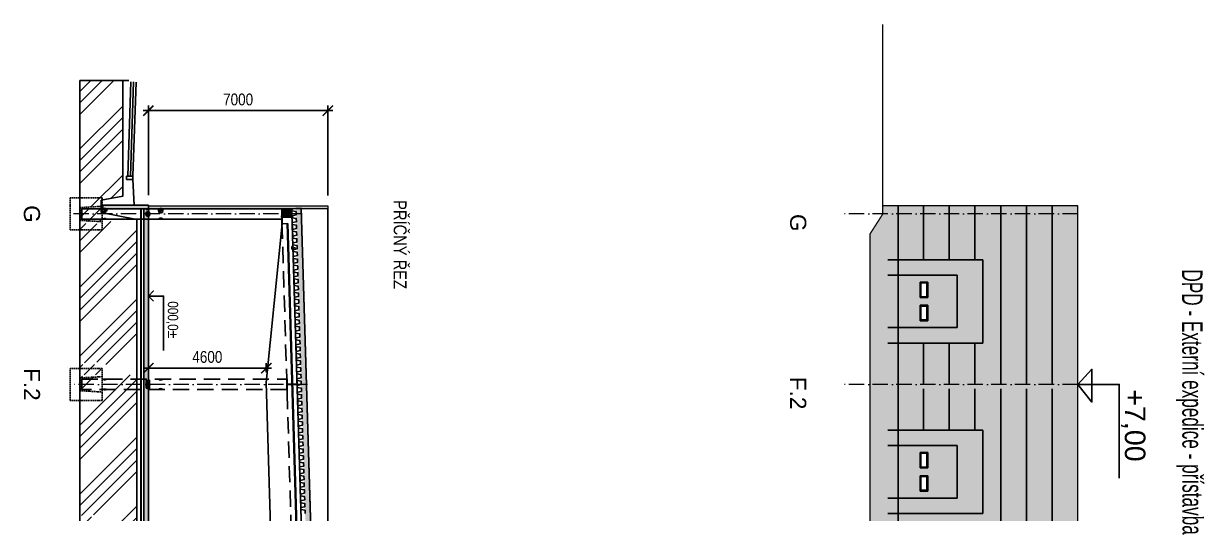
# Model space of a CAD drawing. Header units: millimetres. Extents: x 325046 to 1268204, y 1875583 to 2761998.
# Drawn here: x 326221 to 372262, y 2599205 to 2618324 of the extents above; entities that cross this region are included whole.
import ezdxf
from ezdxf.enums import TextEntityAlignment as Align

# ---------------------------------------------------------------- set-up
doc = ezdxf.new("R2010")
doc.units = ezdxf.units.MM
doc.header["$LTSCALE"] = 100
doc.header["$PDMODE"] = 65
for name, pattern in [('ACAD_ISO10W100', [18.5, 12, -3, 0.5, -3]), ('DASHDOT', [1, 0.5, -0.25, 0, -0.25]), ('DASHED', [0.75, 0.5, -0.25]), ('DASHED2', [9.525, 6.35, -3.175]), ('SO02_F11anp01$0${ Leader Line}', [0])]:
    doc.linetypes.add(name, pattern=pattern)
for name, color, linetype in [('005', 9, 'Continuous'), ('025', 1, 'Continuous'), ('035', 7, 'Continuous'), ('050', 4, 'Continuous'), ('DEHA', 2, 'Continuous'), ('FASÁDY kresba', 7, 'Continuous'), ('KÓTY 200', 5, 'Continuous'), ('Popis - dílčí', 5, 'Continuous'), ('TENKÁ', 7, 'Continuous'), ('ČÁRKOVANÁ', 5, 'DASHED2'), ('ČÍSLO MÍSTNOSTI', 4, 'Continuous'), ('ŠRAF-TERÉN', 34, 'Continuous'), ('ŽB - MONOLIT', 4, 'Continuous'), ('ŽB - PREFA', 3, 'Continuous')]:
    doc.layers.add(name, color=color, linetype=linetype)
for name, color, linetype, lineweight in [('FASÁDY filling', 7, 'Continuous', 5), ('LP FASÁDY kresba', 7, 'Continuous', 13), ('Objekty - osy', 5, 'ACAD_ISO10W100', 20), ('OBVODOVÝ PLÁŠŤ', 2, 'Continuous', 9), ('ŽB - Šraf-prefa', 253, 'Continuous', 13)]:
    doc.layers.add(name, color=color, linetype=linetype, lineweight=lineweight)
for name, color, linetype, lineweight, true_color in [('IZOLACE - H', 7, 'Continuous', 9, 0x525252), ('PŘÍČKY - SDK', 7, 'Continuous', 30, 0x6a1174), ('TRAPÉZ -  KRYTINA', 7, 'Continuous', 25, 0x005875)]:
    doc.layers.add(name, color=color, linetype=linetype, lineweight=lineweight, true_color=true_color)
for name, color, linetype, true_color in [('Izolace tepelná', 7, 'Continuous', 0xfdf0ce), ('Popis OS', 7, 'Continuous', 0xbd0a5d), ('VÝŠKOVÉ KOTY', 7, 'Continuous', 0xf90b4b), ('ŽB - Šraf-monol', 7, 'Continuous', 0x6bc2a4)]:
    doc.layers.add(name, color=color, linetype=linetype, true_color=true_color)
doc.styles.add('ARIAL NARROW', font='ARIALN.TTF')
doc.styles.add('ARIL-TENKÝ', font='arial.ttf')
doc.styles.add('ROZPISKA', font='arial.ttf', dxfattribs={"width": 0.6})
doc.dimstyles.new('200', dxfattribs={"dimscale": 200, "dimtxt": 2.3, "dimasz": 2, "dimexe": 1, "dimexo": 2, "dimgap": 1, "dimtad": 1, "dimdec": 0, "dimzin": 0, "dimdsep": 46, "dimtxsty": 'ARIAL NARROW', "dimblk": 'ARCHTICK', "dimcen": 4, "dimdle": 1, "dimclrd": 256, "dimclre": 256, "dimclrt": 7, "dimadec": 0, "dimazin": 0, "dimtfac": 1, "dimtdec": 0, "dimtix": 1, "dimtofl": 0, "dimtmove": 0, "dimatfit": 0, "dimldrblk": 'OBLIQUE', "dimfxl": 1, "dimtolj": 1, "dimtzin": 0, "dimlwd": -1, "dimlwe": -1, "dimarcsym": 0})

# ---------------------------------------------------------------- blocks, each defined once
blk = doc.blocks.new('hlavice 2 pohl')
at = {"layer": '005', "linetype": 'DASHED'}
blk.add_lwpolyline([(1903948, -4907035), (1903948, -4905785), (1905198, -4905785), (1905198, -4907035)], close=True, dxfattribs=at)
blk.add_lwpolyline([(1904273, -4905785), (1904323, -4906635), (1904823, -4906635), (1904873, -4905785)], dxfattribs=at)
blk = doc.blocks.new('l4_po')
at = {"layer": '005', "linetype": 'DASHDOT', "ltscale": 0.5}
for points in [[(1640058, -5399579), (1640058, -5399086)], [(1659468, -5400145), (1659468, -5399668)]]:
    blk.add_lwpolyline(points, dxfattribs=at)
at = {"layer": '025', "linetype": 'DASHED', "ltscale": 0.5}
blk.add_lwpolyline([(1658298, -5399670), (1658198, -5399667), (1658196, -5399717), (1658296, -5399720)], close=True, dxfattribs=at)
at = {"layer": '035', "ltscale": 0.5}
blk.add_lwpolyline([(1659588, -5399709), (1659588, -5400097), (1659188, -5400097), (1652988, -5400712), (1646491, -5400517), (1640338, -5399532), (1639938, -5399532), (1639938, -5399120)], close=True, dxfattribs=at)
at = {"layer": '035', "linetype": 'DASHED', "ltscale": 0.5}
for points in [[(1640033, -5399532), (1640033, -5399122)], [(1640083, -5399532), (1640083, -5399124)], [(1659443, -5400097), (1659443, -5399705)], [(1659493, -5400097), (1659493, -5399706)]]:
    blk.add_lwpolyline(points, dxfattribs=at)
at = {"layer": '035', "ltscale": 0.5}
for points in [[(1640338, -5399532), (1640345, -5399312), (1659195, -5399877), (1659188, -5400097)], [(1640344, -5399338), (1659194, -5399903)]]:
    blk.add_lwpolyline(points, dxfattribs=at)
at = {"layer": 'DEHA', "color": 3, "linetype": 'DASHDOT'}
blk.add_lwpolyline([(1658248, -5399569), (1658248, -5399769)], dxfattribs=at)
blk = doc.blocks.new('_ARCHTICK')
at = {"color": 0, "linetype": 'ByBlock', "const_width": 0.15}
blk.add_lwpolyline([(-0.5, -0.5), (0.5, 0.5)], dxfattribs=at)
blk = doc.blocks.new('*D726')
at = {"layer": 'Defpoints', "color": 0, "transparency": 16777216}
for p in [(331085, 2604874), (331085, 2604315), (335685, 2604315)]:
    blk.add_point(p, dxfattribs=at)
at = {"layer": 'KÓTY 200', "transparency": 16777216}
for p, q in [((331085, 2604715), (331085, 2605074)), ((335685, 2604715), (335685, 2605074)), ((335885, 2604874), (330885, 2604874))]:
    blk.add_line(p, q, dxfattribs=at)
at = {"layer": 'KÓTY 200', "transparency": 16777216, "xscale": 400, "yscale": 400, "zscale": 400, "rotation": 180}
blk.add_blockref('_ARCHTICK', (331085, 2604874), dxfattribs=at)
at = {"layer": 'KÓTY 200', "transparency": 16777216, "xscale": 400, "yscale": 400, "zscale": 400}
blk.add_blockref('_ARCHTICK', (335685, 2604874), dxfattribs=at)
at = {"layer": 'KÓTY 200', "color": 7, "transparency": 16777216, "insert": (333385, 2605309), "char_height": 460, "attachment_point": 5, "style": 'ARIAL NARROW'}
blk.add_mtext('\\A1;4600', dxfattribs=at)
blk = doc.blocks.new('_Oblique')
at = {"color": 0, "lineweight": -2}
blk.add_line((-0.5, -0.5), (0.5, 0.5), dxfattribs=at)
blk = doc.blocks.new('*D727')
at = {"layer": 'Defpoints', "color": 0, "transparency": 16777216}
for p in [(331085, 2614925), (331085, 2611233), (338085, 2611213)]:
    blk.add_point(p, dxfattribs=at)
at = {"layer": 'KÓTY 200', "transparency": 16777216}
for p, q in [((338285, 2614925), (330885, 2614925)), ((331085, 2611633), (331085, 2615125)), ((338085, 2611613), (338085, 2615125))]:
    blk.add_line(p, q, dxfattribs=at)
at = {"layer": 'KÓTY 200', "transparency": 16777216, "xscale": 400, "yscale": 400, "zscale": 400, "rotation": 180}
blk.add_blockref('_ARCHTICK', (331085, 2614925), dxfattribs=at)
at = {"layer": 'KÓTY 200', "transparency": 16777216, "xscale": 400, "yscale": 400, "zscale": 400}
blk.add_blockref('_ARCHTICK', (338085, 2614925), dxfattribs=at)
at = {"layer": 'KÓTY 200', "color": 7, "transparency": 16777216, "insert": (334585, 2615360), "char_height": 460, "attachment_point": 5, "style": 'ARIAL NARROW'}
blk.add_mtext('\\A1;7000', dxfattribs=at)

msp = doc.modelspace()

# ---------------------------------------------------------------- hatches: boundary and pattern name
at = {"layer": '005'}
h = msp.add_hatch(dxfattribs=at)
h.set_pattern_fill('ANSI31', color=256, scale=250, angle=270)
h.set_pattern_definition([(225, (-3271382.736, 2129484.988), (-22.0970869, 22.0970869), [])])
h.paths.add_polyline_path([(331005.4, 2610832.7), (331005.4, 2610952.7), (331125.4, 2610952.7), (331125.4, 2610832.7)])
h = msp.add_hatch(dxfattribs=at)
h.set_pattern_fill('ANSI31', color=256, scale=250, angle=90)
h.set_pattern_definition([(135, (-3271382.736, 2989330.462), (-22.0970869, -22.0970869), [])])
h.paths.add_polyline_path([(331005.4, 2604102.7), (331005.4, 2604382.7), (331125.4, 2604382.7), (331125.4, 2604102.7)])
at = {"layer": 'FASÁDY filling', "true_color": 0xe3e3e3}
h = msp.add_hatch(color=254, dxfattribs=at)
h.dxf.hatch_style = 1
h.paths.add_polyline_path([(360311, 2597592.7), (359225, 2597592.7), (359225, 2591362.7), (360311, 2591362.7), (360311, 2592729.7), (359925.5, 2592729.7), (359925.5, 2593348.7), (359625, 2593348.7), (359625, 2595361.7), (359925.5, 2595361.7), (359925.5, 2595980.7), (360311, 2595980.7)])
h.paths.add_polyline_path([(360322.8, 2604242.7), (359225, 2604242.7), (359225, 2597592.7), (360322.8, 2597592.7)])
h.paths.add_polyline_path([(360322.7, 2611212.7), (359722.8, 2611212.7), (360322.7, 2610892.7)])
h.paths.add_polyline_path([(359722.8, 2611212.7), (359722.8, 2610892.7), (360322.7, 2610537.7), (360322.7, 2610892.7)])
h.paths.add_polyline_path([(359722.8, 2610892.7), (359225, 2610112.8), (359225, 2604242.7), (360322.8, 2604242.7), (360322.8, 2610537.7)])
at = {"layer": 'FASÁDY filling', "ltscale": 200, "true_color": 0x373f43}
h = msp.add_hatch(color=149, dxfattribs=at)
h.dxf.hatch_style = 1
h.paths.add_polyline_path([(367325, 2604242.7), (367325, 2611212.7), (360322.8, 2611212.7), (360317.7, 2609099.2), (363618.2, 2609099.2), (363618.2, 2605848.2), (360317.5, 2605848.2), (360317.7, 2604242.7)])
at = {"layer": 'FASÁDY filling', "true_color": 0x2d2d2d}
for points in [[(362623, 2606455.2), (362623, 2608505.2), (359925.5, 2608505.2), (359925.5, 2609105.7), (363623.5, 2609105.7), (363623.5, 2605854.7), (359925.5, 2605854.7), (359925.5, 2606455.2)], [(360325, 2608486.7), (360325, 2606473.7), (359625, 2606473.7), (359625, 2608486.7)], [(362623, 2599805.2), (362623, 2601855.2), (359925.5, 2601855.2), (359925.5, 2602455.7), (363623.5, 2602455.7), (363623.5, 2599204.7), (359925.5, 2599204.7), (359925.5, 2599805.2)], [(360325, 2601836.7), (360325, 2599823.7), (359625, 2599823.7), (359625, 2601836.7)]]:
    msp.add_hatch(color=250, dxfattribs=at).paths.add_polyline_path(points, flags=16)
at = {"layer": 'FASÁDY filling', "true_color": 0x373f43}
h = msp.add_hatch(color=149, dxfattribs=at)
h.paths.add_polyline_path([(360323, 2608505.2), (362623, 2608505.2), (362623, 2606455.2), (360323, 2606455.2), (360323, 2606473.7), (360325, 2606473.7), (360325, 2608486.7), (360323, 2608486.7)], flags=16)
h.paths.add_polyline_path([(361445, 2606757.7), (361445, 2607297.7), (361205, 2607297.7), (361205, 2606757.7)])
h.paths.add_polyline_path([(361445, 2607662.7), (361445, 2608202.7), (361205, 2608202.7), (361205, 2607662.7)])
at = {"layer": 'FASÁDY filling', "ltscale": 200, "true_color": 0x373f43}
h = msp.add_hatch(color=149, dxfattribs=at)
h.dxf.hatch_style = 1
h.paths.add_polyline_path([(367325, 2597592.7), (367325, 2604242.7), (360322.9, 2604242.7), (360317.7, 2602449.2), (363618.2, 2602449.2), (363618.2, 2599198.2), (360317.5, 2599198.2), (360325, 2597592.7)])
at = {"layer": 'FASÁDY filling', "true_color": 0x373f43}
h = msp.add_hatch(color=149, dxfattribs=at)
h.paths.add_polyline_path([(360323, 2601855.2), (362623, 2601855.2), (362623, 2599805.2), (360323, 2599805.2), (360323, 2599823.7), (360325, 2599823.7), (360325, 2601836.7), (360323, 2601836.7)], flags=16)
h.paths.add_polyline_path([(361445, 2600107.7), (361445, 2600647.7), (361205, 2600647.7), (361205, 2600107.7)])
h.paths.add_polyline_path([(361445, 2601012.7), (361445, 2601552.7), (361205, 2601552.7), (361205, 2601012.7)])
at = {"layer": 'Izolace tepelná'}
h = msp.add_hatch(color=256, dxfattribs=at)
h.dxf.hatch_style = 1
h.paths.add_polyline_path([(338085.4, 2611092.7), (331085.4, 2611092.7), (331085.4, 2611212.7), (338085.4, 2611212.7)])
h = msp.add_hatch(color=256, dxfattribs=at)
h.dxf.hatch_style = 1
h.paths.add_polyline_path([(337228.3, 2604841.5), (337408.2, 2598844.2), (337208.3, 2598838.2), (337028.3, 2604835.5)])
h.paths.add_polyline_path([(337048.3, 2610838.8), (337228.3, 2604841.5), (337028.3, 2604835.5), (337026.6, 2604893.3), (336848.4, 2610832.8)])
h.paths.add_polyline_path([(337040.1, 2611113.7), (337048.3, 2610838.8), (336848.4, 2610832.8), (336840.2, 2611107.7)])
h.paths.add_polyline_path([(337434.8, 2591288.2), (337636.2, 2591242.7), (337408.2, 2598844.2), (337208.3, 2598838.2)])
at = {"layer": 'ŠRAF-TERÉN'}
h = msp.add_hatch(dxfattribs=at)
h.set_pattern_fill('ANSI34', color=256, scale=100, angle=180, style=0)
h.set_pattern_definition([(225, (3748669, 1557477), (1347.0384, -1347.0384), []), (225, (3748220, 1557477), (1347.0384, -1347.0384), []), (225, (3747771, 1557477), (1347.0384, -1347.0384), []), (225, (3747322, 1557477), (1347.0384, -1347.0384), [])])
h.paths.add_polyline_path([(330638, 2610592.7), (330638, 2605017.7), (329288, 2605017.7), (329288, 2605567.7), (328413.6, 2605567.7), (328413.6, 2610092.7), (329288, 2610092.7), (329288, 2610592.7)])
h.paths.add_polyline_path([(330088, 2616098.2), (330088, 2611802.5), (330088, 2611584.2), (329251.6, 2611430.2), (329310.7, 2611232.7), (329288, 2611092.7), (329288, 2611592.7), (328413.6, 2611592.7), (328413.6, 2616098.2)])
h.paths.add_polyline_path([(330638, 2599067.7), (329288, 2599067.7), (329288, 2599567.7), (328413.6, 2599567.7), (328413.6, 2604067.7), (329288, 2604067.7), (329288, 2604617.7), (329328, 2604617.7), (329328, 2604617.7), (329448, 2604617.7), (330638, 2604617.7)])
h.paths.add_polyline_path([(330638, 2598817.7), (329288, 2598817.7), (329288, 2599067.7), (329328, 2599067.7), (329328, 2599057.7), (329448, 2599057.7), (330638, 2599058.6)])
h.paths.add_polyline_path([(330638, 2598817.7), (330638, 2598567.7), (329448, 2598567.7), (329448, 2598577.7), (329328, 2598577.7), (329288, 2598577.3), (329288, 2598817.7)])
h.paths.add_polyline_path([(329288, 2598467.7), (329288, 2598067.7), (328413.6, 2598067.7), (328413.6, 2598511.4)], flags=17)
h.paths.add_polyline_path([(329288, 2598817.7), (329288, 2598567.7), (328413.6, 2598567.7), (328413.6, 2598817.7)])
h.paths.add_polyline_path([(329288, 2599067.7), (329288, 2598817.7), (328413.6, 2598817.7), (328413.6, 2599067.7)])
h.paths.add_polyline_path([(329288, 2599567.7), (329288, 2599167.7), (328413.6, 2599124), (328413.6, 2599567.7)], flags=17)
h.paths.add_polyline_path([(329288, 2604517.7), (329288, 2604067.7), (328413.6, 2604067.7), (328413.6, 2604561.4)], flags=17)
h.paths.add_polyline_path([(329288, 2604817.7), (329288, 2604617.7), (328413.6, 2604617.7), (328413.6, 2604817.7)])
h.paths.add_polyline_path([(329288, 2605017.7), (329288, 2604817.7), (328413.6, 2604817.7), (328413.6, 2605017.7)])
h.paths.add_polyline_path([(329288, 2605567.7), (329288, 2605117.7), (328413.6, 2605074), (328413.6, 2605567.7)], flags=17)
h.paths.add_polyline_path([(329288, 2610492.7), (329288, 2610092.7), (328413.6, 2610092.7), (328413.6, 2610536.4)], flags=17)
h.paths.add_polyline_path([(329288, 2610817.7), (329288, 2610592.7), (328413.6, 2610592.7), (328413.6, 2610817.7)])
h.paths.add_polyline_path([(329288, 2611092.7), (329288, 2610817.7), (328413.6, 2610817.7), (328413.6, 2611092.7)])
h.paths.add_polyline_path([(329288, 2611592.7), (329288, 2611192.7), (328413.6, 2611149), (328413.6, 2611592.7)], flags=17)
h.paths.add_polyline_path([(329655.4, 2473791.8), (330638, 2474664.6), (330638, 2598567.7), (329448, 2598567.7), (329328, 2598567.7), (329328, 2598567.7), (329288, 2598567.7), (329288, 2598067.7), (328413.6, 2598067.7), (328413.6, 2450125.8), (330145.3, 2450125.8), (329540.3, 2470005.1), (329091.3, 2470252.1), (329091.3, 2470657.8), (329655.4, 2470923.6)])
at = {"layer": 'ŽB - Šraf-monol'}
msp.add_hatch(color=256, dxfattribs=at).paths.add_polyline_path([(331085.4, 2472948.4), (330905.4, 2472948.4), (330905.4, 2611092.7), (331085.4, 2611092.7)])
at = {"layer": 'ŽB - Šraf-prefa', "ltscale": 2}
msp.add_hatch(color=256, dxfattribs=at).paths.add_polyline_path([(331085.4, 2611092.7), (331085.4, 2611232.7), (329305.4, 2611232.7), (329305.4, 2611092.7)])
at = {"layer": 'ŽB - Šraf-prefa'}
for points in [[(331085.4, 2611232.7), (331085.4, 2611092.7), (329305.4, 2611092.7), (329305.4, 2611232.7)], [(336680.6, 2611092.7), (336295.4, 2611092.7), (336295.4, 2610932.7), (336685.4, 2610932.7)]]:
    msp.add_hatch(color=256, dxfattribs=at).paths.add_polyline_path(points)

# ---------------------------------------------------------------- linework, layer by layer
msp.add_line((360322.8, 2611212.7), (360322.8, 2578525.7))
at = {"layer": '005', "linetype": 'DASHDOT'}
for points in [[(329495.4, 2611022.7), (329275.4, 2611022.7)], [(329385.4, 2610912.7), (329385.4, 2611132.7)], [(331065.4, 2610782.7), (331065.4, 2611002.7)], [(331675.4, 2611022.7), (331455.4, 2611022.7)], [(331565.4, 2610912.7), (331565.4, 2611132.7)], [(331175.4, 2610892.7), (330955.4, 2610892.7)], [(330955.4, 2604242.7), (331175.4, 2604242.7)], [(331065.4, 2604052.7), (331065.4, 2604432.7)]]:
    msp.add_lwpolyline(points, dxfattribs=at)
at = {"layer": '005', "linetype": 'DASHDOT', "ltscale": 0.5}
for points in [[(331065.4, 2611117.7), (331065.4, 2611017.7)], [(329385.4, 2610747.7), (329385.4, 2610647.7)], [(331565.4, 2610667.7), (331565.4, 2610767.7)], [(329385.4, 2604387.7), (329385.4, 2604487.7)], [(329385.4, 2603997.7), (329385.4, 2604097.7)], [(331565.4, 2604467.7), (331565.4, 2604367.7)], [(331565.4, 2604017.7), (331565.4, 2604117.7)]]:
    msp.add_lwpolyline(points, dxfattribs=at)
at = {"layer": '025', "linetype": 'DASHED', "ltscale": 0.8}
for points in [[(329325.4, 2610962.7), (329325.4, 2611082.7), (329445.4, 2611082.7), (329445.4, 2610962.7), (329325.4, 2610962.7)], [(331505.4, 2610962.7), (331505.4, 2611082.7), (331625.4, 2611082.7), (331625.4, 2610962.7), (331505.4, 2610962.7)]]:
    msp.add_lwpolyline(points, dxfattribs=at)
at = {"layer": '025', "linetype": 'DASHED', "ltscale": 0.4}
for points in [[(331125.4, 2611062.7), (331005.4, 2611062.7), (331005.4, 2611072.7), (331125.4, 2611072.7), (331125.4, 2611062.7)], [(329445.4, 2610692.7), (329325.4, 2610692.7), (329325.4, 2610702.7), (329445.4, 2610702.7), (329445.4, 2610692.7)], [(331625.4, 2610722.7), (331505.4, 2610722.7), (331505.4, 2610712.7), (331625.4, 2610712.7), (331625.4, 2610722.7)], [(329445.4, 2604442.7), (329325.4, 2604442.7), (329325.4, 2604432.7), (329445.4, 2604432.7), (329445.4, 2604442.7)], [(331625.4, 2604412.7), (331505.4, 2604412.7), (331505.4, 2604422.7), (331625.4, 2604422.7), (331625.4, 2604412.7)], [(329445.4, 2604052.7), (329325.4, 2604052.7), (329325.4, 2604042.7), (329445.4, 2604042.7), (329445.4, 2604052.7)], [(331625.4, 2604072.7), (331505.4, 2604072.7), (331505.4, 2604062.7), (331625.4, 2604062.7), (331625.4, 2604072.7)]]:
    msp.add_lwpolyline(points, dxfattribs=at)
at = {"layer": '025'}
for points in [[(331005.4, 2610832.7), (331005.4, 2610952.7), (331125.4, 2610952.7), (331125.4, 2610832.7), (331005.4, 2610832.7)], [(331005.4, 2604102.7), (331005.4, 2604382.7), (331125.4, 2604382.7), (331125.4, 2604102.7), (331005.4, 2604102.7)]]:
    msp.add_lwpolyline(points, dxfattribs=at)
at = {"layer": '035'}
for points in [[(336285.4, 2611092.7), (336285.4, 2610692.7), (328485.4, 2610692.7), (328485.4, 2611092.7)], [(330995.4, 2610822.7), (330995.4, 2610962.7), (331135.4, 2610962.7), (331135.4, 2610822.7)], [(330995.4, 2604092.7), (330995.4, 2604392.7), (331135.4, 2604392.7), (331135.4, 2604092.7)]]:
    msp.add_lwpolyline(points, close=True, dxfattribs=at)
at = {"layer": '035', "linetype": 'DASHED', "ltscale": 0.4}
for points in [[(331135.4, 2611092.7), (331135.4, 2611092.7), (331125.4, 2611072.7), (331005.4, 2611072.7), (330995.4, 2611092.7)], [(331635.4, 2610692.7), (331635.4, 2610692.7), (331625.4, 2610712.7), (331505.4, 2610712.7), (331495.4, 2610692.7)], [(331635.4, 2604442.7), (331635.4, 2604442.7), (331625.4, 2604422.7), (331505.4, 2604422.7), (331495.4, 2604442.7)], [(331635.4, 2604042.7), (331635.4, 2604042.7), (331625.4, 2604062.7), (331505.4, 2604062.7), (331495.4, 2604042.7)]]:
    msp.add_lwpolyline(points, dxfattribs=at)
at = {"layer": '035', "linetype": 'DASHED', "ltscale": 0.8}
msp.add_lwpolyline([(331495.4, 2610952.7), (331495.4, 2611092.7), (331635.4, 2611092.7), (331635.4, 2610952.7)], close=True, dxfattribs=at)
at = {"layer": '035'}
for points in [[(331505.4, 2611082.7), (331495.4, 2611092.7)], [(331625.4, 2611082.7), (331635.4, 2611092.7)], [(331005.4, 2610952.7), (330995.4, 2610962.7)], [(331005.4, 2610832.7), (330995.4, 2610822.7)], [(331125.4, 2610952.7), (331135.4, 2610962.7)], [(331125.4, 2610832.7), (331135.4, 2610822.7)], [(331505.4, 2610962.7), (331495.4, 2610952.7)], [(331625.4, 2610962.7), (331635.4, 2610952.7)], [(331005.4, 2604382.7), (330995.4, 2604392.7)], [(331005.4, 2604102.7), (330995.4, 2604092.7)], [(331125.4, 2604382.7), (331135.4, 2604392.7)], [(331125.4, 2604102.7), (331135.4, 2604092.7)]]:
    msp.add_lwpolyline(points, dxfattribs=at)
at = {"layer": '050', "ltscale": 0.5}
msp.add_lwpolyline([(336680.6, 2611092.7), (336295.4, 2611092.7), (336295.4, 2610932.7), (336685.4, 2610932.7)], close=True, dxfattribs=at)
at = {"layer": 'FASÁDY kresba'}
for p, q in [((361313, 2611212.7), (361313, 2609105.7)), ((362315, 2611212.7), (362315, 2609105.7)), ((363317, 2611212.7), (363317, 2609105.7)), ((364319, 2611212.7), (364319, 2604242.7)), ((365321, 2611212.7), (365321, 2604242.7)), ((366323, 2611212.7), (366323, 2604242.7)), ((359925.5, 2609105.7), (363623.5, 2609105.7)), ((363623.5, 2609105.7), (363623.5, 2605854.7)), ((362623, 2608505.2), (359925.5, 2608505.2)), ((361175, 2607632.7), (361175, 2608232.7)), ((361175, 2608232.7), (361475, 2608232.7)), ((361475, 2608232.7), (361475, 2607632.7)), ((362623, 2608505.2), (362623, 2606455.2)), ((361205, 2608202.7), (361205, 2607662.7)), ((361445, 2608202.7), (361205, 2608202.7)), ((361445, 2607662.7), (361445, 2608202.7)), ((361475, 2607632.7), (361175, 2607632.7)), ((361175, 2606727.7), (361175, 2607327.7)), ((361175, 2607327.7), (361475, 2607327.7)), ((361205, 2607662.7), (361445, 2607662.7)), ((361475, 2607327.7), (361475, 2606727.7)), ((361205, 2607297.7), (361205, 2606757.7)), ((361445, 2607297.7), (361205, 2607297.7)), ((361445, 2606757.7), (361445, 2607297.7)), ((359925.5, 2606455.2), (362623, 2606455.2)), ((361475, 2606727.7), (361175, 2606727.7)), ((361205, 2606757.7), (361445, 2606757.7)), ((363623.5, 2605854.7), (359925.5, 2605854.7)), ((361313, 2605854.7), (361313, 2604242.7)), ((362315, 2605854.7), (362315, 2604242.7)), ((363317, 2605854.7), (363317, 2604242.7)), ((361313, 2604067.7), (361313, 2602455.7)), ((362315, 2604067.7), (362315, 2602455.7)), ((363317, 2604067.7), (363317, 2602455.7)), ((364319, 2604067.7), (364319, 2597592.7)), ((365321, 2604067.7), (365321, 2597592.7)), ((366323, 2604067.7), (366323, 2597592.7)), ((359925.5, 2602455.7), (363623.5, 2602455.7)), ((363623.5, 2602455.7), (363623.5, 2599204.7)), ((362623, 2601855.2), (359925.5, 2601855.2)), ((362623, 2601855.2), (362623, 2599805.2)), ((361175, 2600982.7), (361175, 2601582.7)), ((361175, 2601582.7), (361475, 2601582.7)), ((361205, 2601552.7), (361205, 2601012.7)), ((361445, 2601552.7), (361205, 2601552.7)), ((361445, 2601012.7), (361445, 2601552.7)), ((361475, 2601582.7), (361475, 2600982.7)), ((361475, 2600982.7), (361175, 2600982.7)), ((361205, 2601012.7), (361445, 2601012.7)), ((361175, 2600077.7), (361175, 2600677.7)), ((361175, 2600677.7), (361475, 2600677.7)), ((361205, 2600647.7), (361205, 2600107.7)), ((361445, 2600647.7), (361205, 2600647.7)), ((361445, 2600107.7), (361445, 2600647.7)), ((361475, 2600677.7), (361475, 2600077.7)), ((361475, 2600077.7), (361175, 2600077.7)), ((361205, 2600107.7), (361445, 2600107.7)), ((359925.5, 2599805.2), (362623, 2599805.2)), ((363623.5, 2599204.7), (359925.5, 2599204.7))]:
    msp.add_line(p, q, dxfattribs=at)
at = {"layer": 'FASÁDY kresba', "ltscale": 20, "const_width": 50}
msp.add_lwpolyline([(359722.8, 2618298.8), (359722.8, 2610892.7), (359225, 2610112.8), (359225, 2591362.7), (360321, 2591362.7), (360325, 2461074)], dxfattribs=at)
at = {"layer": 'IZOLACE - H', "linetype": 'ByBlock', "ltscale": 1000}
msp.add_line((337656.2, 2591242.7), (337060.1, 2611114.3), dxfattribs=at)
at = {"layer": 'IZOLACE - H', "linetype": 'DASHED', "ltscale": 10, "const_width": 20}
msp.add_lwpolyline([(337646.2, 2591242.7), (337050.1, 2611114)], dxfattribs=at)
at = {"layer": 'Izolace tepelná'}
msp.add_lwpolyline([(336840.2, 2611107.7), (337040.1, 2611113.7), (337636.2, 2591242.7)], dxfattribs=at)
at = {"layer": 'LP FASÁDY kresba'}
for p, q in [((367325, 2611212.7), (359722.8, 2611212.7)), ((367325, 2591362.7), (367325, 2611212.7))]:
    msp.add_line(p, q, dxfattribs=at)
at = {"layer": 'Objekty - osy', "ltscale": 0.5}
for p, q in [((367325, 2610892.7), (358079, 2610892.7)), ((367325, 2604242.7), (358079, 2604242.7))]:
    msp.add_line(p, q, dxfattribs=at)
for points in [[(337086.7, 2610892.7), (328135.4, 2610892.7)], [(337286.2, 2604242.7), (328135.4, 2604242.7)]]:
    msp.add_lwpolyline(points, dxfattribs=at)
at = {"layer": 'OBVODOVÝ PLÁŠŤ', "linetype": 'ByBlock'}
msp.add_lwpolyline([(338085.4, 2611092.7), (331085.4, 2611092.7), (331085.4, 2611212.7), (338085.4, 2611212.7), (338085.4, 2611092.7)], dxfattribs=at)
at = {"layer": 'PŘÍČKY - SDK'}
msp.add_line((330795.4, 2611092.7), (330795.4, 2471143.4), dxfattribs=at)
at = {"layer": 'TENKÁ'}
for p, q in [((330285.5, 2612369.3), (330407.3, 2616048.5)), ((330385.4, 2612366), (330507.3, 2616045.2)), ((330485.4, 2612362.7), (330607.2, 2616041.9)), ((330535.4, 2611232.7), (330485.4, 2612242.7)), ((338085.4, 2611092.7), (338085.4, 2590642.7))]:
    msp.add_line(p, q, dxfattribs=at)
msp.add_lwpolyline([(330485.4, 2612362.7), (330235.4, 2612362.7), (330235.4, 2612242.7), (330485.4, 2612242.7), (330485.4, 2612362.7)], dxfattribs=at)
at = {"layer": 'TRAPÉZ -  KRYTINA', "flags": 128}
msp.add_lwpolyline([(336713, 2611092.7), (336680.8, 2611085.7), (336682.3, 2611035.7), (336683, 2611010.7), (336843.8, 2610985.5), (336847.7, 2610855.6), (336688.7, 2610820.8), (336690.2, 2610770.8), (336691, 2610745.8), (336851.8, 2610720.6), (336855.7, 2610590.7), (336696.7, 2610555.9), (336698.2, 2610505.9), (336698.9, 2610481), (336859.7, 2610455.8), (336863.6, 2610325.8), (336704.6, 2610291), (336706.1, 2610241.1), (336706.9, 2610216.1), (336867.7, 2610190.9), (336871.6, 2610060.9), (336712.6, 2610026.2), (336714.1, 2609976.2), (336714.8, 2609951.2), (336875.6, 2609926), (336879.5, 2609796.1), (336720.5, 2609761.3), (336722, 2609711.3), (336722.7, 2609686.3), (336883.6, 2609661.1), (336887.5, 2609531.2), (336728.4, 2609496.4), (336729.9, 2609446.4), (336730.7, 2609421.4), (336891.5, 2609396.2), (336895.4, 2609266.3), (336736.4, 2609231.5), (336737.9, 2609181.5), (336738.6, 2609156.6), (336899.5, 2609131.4), (336903.4, 2609001.4), (336744.3, 2608966.6), (336745.8, 2608916.7), (336746.6, 2608891.7), (336907.4, 2608866.5), (336911.3, 2608736.5), (336752.3, 2608701.8), (336753.8, 2608651.8), (336754.5, 2608626.8), (336915.4, 2608601.6), (336919.3, 2608471.7), (336760.2, 2608436.9), (336761.7, 2608386.9), (336762.5, 2608361.9), (336923.3, 2608336.7), (336927.2, 2608206.8), (336768.2, 2608172), (336769.7, 2608122), (336770.4, 2608097), (336931.3, 2608071.8), (336935.2, 2607941.9), (336776.1, 2607907.1), (336777.6, 2607857.1), (336778.4, 2607832.1), (336939.2, 2607807), (336943.1, 2607677), (336784.1, 2607642.2), (336785.6, 2607592.3), (336786.3, 2607567.3), (336947.1, 2607542.1), (336951, 2607412.1), (336792, 2607377.4), (336793.5, 2607327.4), (336794.3, 2607302.4), (336955.1, 2607277.2), (336959, 2607147.3), (336800, 2607112.5), (336801.5, 2607062.5), (336802.2, 2607037.5), (336963, 2607012.3), (336966.9, 2606882.4), (336807.9, 2606847.6), (336809.4, 2606797.6), (336810.2, 2606772.6), (336971, 2606747.4), (336974.9, 2606617.5), (336815.9, 2606582.7), (336817.4, 2606532.7), (336818.1, 2606507.7), (336978.9, 2606482.6), (336982.8, 2606352.6), (336823.8, 2606317.8), (336825.3, 2606267.9), (336826.1, 2606242.9), (336986.9, 2606217.7), (336990.8, 2606087.7), (336831.7, 2606052.9), (336833.2, 2606003), (336834, 2605978), (336994.8, 2605952.8), (336998.7, 2605822.9), (336839.7, 2605788.1), (336841.2, 2605738.1), (336841.9, 2605713.1), (337002.8, 2605687.9), (337006.7, 2605558), (336847.6, 2605523.2), (336849.1, 2605473.2), (336849.9, 2605448.2), (337010.7, 2605423), (337014.6, 2605293.1), (336855.6, 2605258.3), (336857.1, 2605208.3), (336857.8, 2605183.3), (337018.7, 2605158.2), (337022.6, 2605028.2), (336863.5, 2604993.4), (336865, 2604943.4), (336865.8, 2604918.5), (337026.6, 2604893.3), (337030.5, 2604763.3), (336871.5, 2604728.5), (336873, 2604678.6), (336873.7, 2604653.6), (337034.6, 2604628.4), (337038.5, 2604498.4), (336879.4, 2604463.7), (336880.9, 2604413.7), (336881.7, 2604388.7), (337042.5, 2604363.5), (337046.4, 2604233.6), (336887.4, 2604198.8), (336888.9, 2604148.8), (336889.6, 2604123.8), (337050.5, 2604098.6), (337054.3, 2603968.7), (336895.3, 2603933.9), (336896.8, 2603883.9), (336897.6, 2603858.9), (337058.4, 2603833.7), (337062.3, 2603703.8), (336903.3, 2603669), (336904.8, 2603619), (336905.5, 2603594.1), (337066.3, 2603568.9), (337070.2, 2603438.9), (336911.2, 2603404.1), (336912.7, 2603354.2), (336913.5, 2603329.2), (337074.3, 2603304), (337078.2, 2603174), (336919.2, 2603139.3), (336920.7, 2603089.3), (336921.4, 2603064.3), (337082.2, 2603039.1), (337086.1, 2602909.2), (336927.1, 2602874.4), (336928.6, 2602824.4), (336929.4, 2602799.4), (337090.2, 2602774.2), (337094.1, 2602644.3), (336935.1, 2602609.5), (336936.6, 2602559.5), (336937.3, 2602534.5), (337098.1, 2602509.3), (337102, 2602379.4), (336943, 2602344.6), (336944.5, 2602294.6), (336945.2, 2602269.7), (337106.1, 2602244.5), (337110, 2602114.5), (336950.9, 2602079.7), (336952.4, 2602029.8), (336953.2, 2602004.8), (337114, 2601979.6), (337117.9, 2601849.6), (336958.9, 2601814.9), (336960.4, 2601764.9), (336961.1, 2601739.9), (337122, 2601714.7), (337125.9, 2601584.8), (336966.8, 2601550), (336968.3, 2601500), (336969.1, 2601475), (337129.9, 2601449.8), (337133.8, 2601319.9), (336974.8, 2601285.1), (336976.3, 2601235.1), (336977, 2601210.1), (337137.9, 2601184.9), (337141.8, 2601055), (336982.7, 2601020.2), (336984.2, 2600970.2), (336985, 2600945.2), (337145.8, 2600920.1), (337149.7, 2600790.1), (336990.7, 2600755.3), (336992.2, 2600705.4), (336992.9, 2600680.4), (337153.8, 2600655.2), (337157.7, 2600525.2), (336998.6, 2600490.5), (337000.1, 2600440.5), (337000.9, 2600415.5), (337161.7, 2600390.3), (337165.6, 2600260.4), (337006.6, 2600225.6), (337008.1, 2600175.6), (337008.8, 2600150.6), (337169.6, 2600125.4), (337173.5, 2599995.5), (337014.5, 2599960.7), (337016, 2599910.7), (337016.8, 2599885.7), (337177.6, 2599860.5), (337181.5, 2599730.6), (337022.5, 2599695.8), (337024, 2599645.8), (337024.7, 2599620.8), (337185.5, 2599595.7), (337189.4, 2599465.7), (337030.4, 2599430.9), (337031.9, 2599381), (337032.7, 2599356), (337193.5, 2599330.8), (337197.4, 2599200.8)], dxfattribs=at)
at = {"layer": 'VÝŠKOVÉ KOTY', "flags": 128}
msp.add_lwpolyline([(331679.5, 2605562.1), (331679.5, 2607688.3), (331085.4, 2607688.3), (331285.4, 2607888.3), (331085.4, 2607688.3), (331285.4, 2607488.3)], dxfattribs=at)
at = {"layer": 'VÝŠKOVÉ KOTY', "ltscale": 100}
msp.add_lwpolyline([(368941.5, 2600585.7), (368941.5, 2604242.7), (367325, 2604242.7), (367879.4, 2604834.4), (367879.4, 2603551), (367325, 2604242.7)], dxfattribs=at)
at = {"layer": 'ČÁRKOVANÁ'}
for points in [[(336296.4, 2610882.7), (336296.4, 2610560.1), (336479.3, 2604462.7), (336495.9, 2604462.7), (336495.9, 2604252.7), (336885.8, 2604252.7), (336885.8, 2604252.7), (336686.9, 2610882.7), (336296.4, 2610882.7)], [(336495.9, 2604232.7), (336495.9, 2603910.1), (336678.8, 2597812.7), (336695.4, 2597812.7), (336695.4, 2597602.7), (337085.3, 2597602.7), (337085.3, 2597602.7), (336886.4, 2604232.7), (336495.9, 2604232.7)]]:
    msp.add_lwpolyline(points, dxfattribs=at)
msp.add_lwpolyline([(336485.4, 2604442.7), (336485.4, 2604042.7), (328485.4, 2604042.7), (328485.4, 2604442.7)], close=True, dxfattribs=at)
at = {"layer": 'ŠRAF-TERÉN', "flags": 128}
for points in [[(330329.1, 2616098.2), (328413.6, 2616098.2), (328413.6, 2450125.8), (330145.3, 2450125.8), (329540.3, 2470005.1), (329091.3, 2470252.1), (329091.3, 2470657.8), (329655.4, 2470923.6)], [(330638, 2450125.8), (330638, 2610679.3), (329250.6, 2610951.8), (329251.6, 2611430.2), (330088, 2611584.2), (330088, 2616098.2), (329929.1, 2616098.2)]]:
    msp.add_lwpolyline(points, dxfattribs=at)
at = {"layer": 'ŽB - MONOLIT', "ltscale": 30}
msp.add_lwpolyline([(331085.4, 2472948.4), (331085.4, 2611092.7), (330905.4, 2611092.7), (330905.4, 2472948.4), (331085.4, 2472948.4)], dxfattribs=at)
at = {"layer": 'ŽB - PREFA'}
msp.add_lwpolyline([(331085.4, 2611232.7), (331085.4, 2611092.7), (329305.4, 2611092.7), (329305.4, 2611232.7), (331085.4, 2611232.7)], dxfattribs=at)

# ---------------------------------------------------------------- block references
at = {"layer": '005', "rotation": 270}
for p in [(5235069.9, 4515465.3), (5235069.9, 4508815.3)]:
    msp.add_blockref('hlavice 2 pohl', p, dxfattribs=at)
at = {"layer": 'ČÁRKOVANÁ', "xscale": -1, "rotation": 270}
msp.add_blockref('l4_po', (5736395, 951324.7), dxfattribs=at)

# ---------------------------------------------------------------- texts
at = {"layer": 'Popis - dílčí', "insert": (371149, 2608727.8), "char_height": 800, "attachment_point": 7, "rotation": 270.1087, "style": 'ROZPISKA'}
msp.add_mtext('DPD - Externí expedice - přístavba', dxfattribs=at)
at = {"layer": 'Popis OS', "linetype": 'ByBlock', "style": 'ARIL-TENKÝ'}
for s, p in [('G', (326545.4, 2610892.7)), ('G', (356423.5, 2610550.2)), ('F.2', (326545.4, 2604242.7)), ('F.2', (356423.5, 2603900.2))]:
    msp.add_text(s, height=630, rotation=270, dxfattribs=at).set_placement(p, align=Align.MIDDLE_CENTER)
at = {"layer": 'VÝŠKOVÉ KOTY', "linetype": 'SO02_F11anp01$0${ Leader Line}', "style": 'ARIL-TENKÝ'}
msp.add_text('+7,00', height=800, rotation=270, dxfattribs=at).set_placement((369562.5, 2602639.1), align=Align.MIDDLE_CENTER)
at = {"layer": 'VÝŠKOVÉ KOTY', "ltscale": 2, "transparency": 33554687, "extrusion": (0, 0, -1), "insert": (332245.9, 2607484.5), "char_height": 400, "attachment_point": 3, "text_direction": (0, 1, 0), "style": 'ARIAL NARROW'}
msp.add_mtext('%%P0,000', dxfattribs=at)
at = {"layer": 'ČÍSLO MÍSTNOSTI', "style": 'ARIAL NARROW'}
msp.add_text('PŘÍČNÝ ŘEZ', height=500, rotation=270, dxfattribs=at).set_placement((340653.2, 2611431.6))

# ---------------------------------------------------------------- dimensions: what is measured, and where the dimension line sits
at = {"layer": 'KÓTY 200'}
for base, p1, p2, picture, middle in [((331085.4, 2614925), (338085.4, 2611212.7), (331085.4, 2611232.7), '*D727', (334585.4, 2615359.9)), ((331085.4, 2604874.5), (335685.3, 2604315.3), (331085.4, 2604315.3), '*D726', (333385.3, 2605309.3))]:
    dim = msp.add_linear_dim(base=base, p1=p1, p2=p2, angle=0, dimstyle='200', dxfattribs=at)
    dim.commit()
    dim.dimension.update_dxf_attribs({"geometry": picture, "text_midpoint": middle})

doc.saveas('drawing.dxf')
